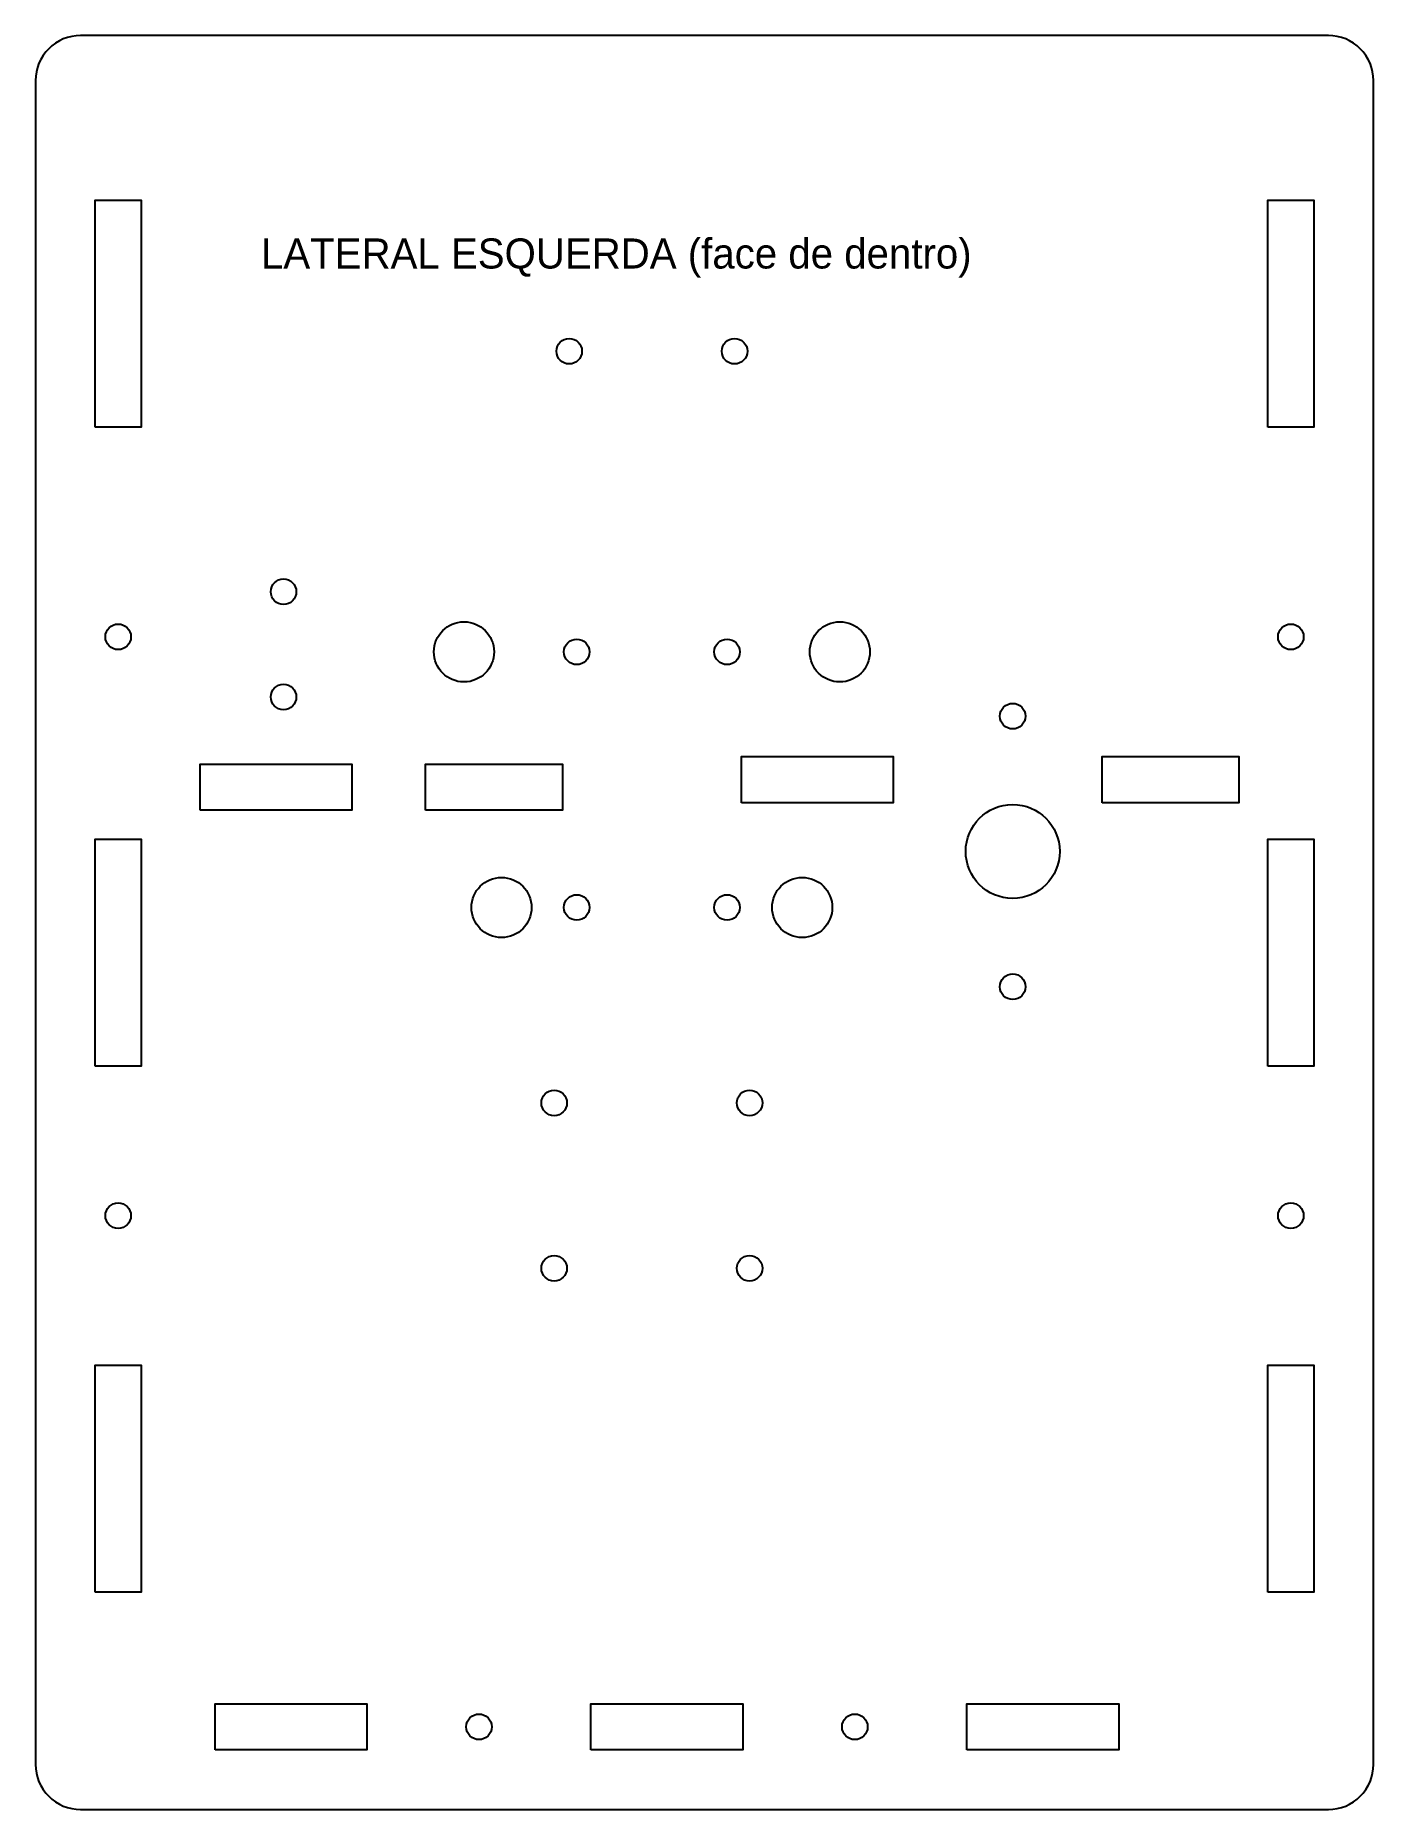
# Model space of a CAD drawing. Header units: millimetres. Extents: x 0 to 178, y 0 to 236.
import ezdxf

# ---------------------------------------------------------------- set-up
doc = ezdxf.new("R2010")
doc.units = ezdxf.units.MM
doc.layers.add('CORTE', color=1, linetype='CONTINUOUS')
doc.layers.add('GRAVAR', color=5, linetype='CONTINUOUS')

msp = doc.modelspace()

# ---------------------------------------------------------------- linework, layer by layer
at = {"layer": 'CORTE'}
msp.add_lwpolyline([(0, 6, 0.414214), (6, 0), (172, 0, 0.414214), (178, 6), (178, 230, 0.414214), (172, 236), (6, 236, 0.414214), (0, 230)], format="xyb", close=True, dxfattribs=at)
for points in [[(7.925, 183.9), (7.925, 214.1), (14.075, 214.1), (14.075, 183.9)], [(163.925, 183.9), (163.925, 214.1), (170.075, 214.1), (170.075, 183.9)], [(93.9, 133.925), (93.9, 140.075), (114.1, 140.075), (114.1, 133.925)], [(141.9, 133.925), (141.9, 140.075), (160.1, 140.075), (160.1, 133.925)], [(21.9, 132.925), (21.9, 139.075), (42.1, 139.075), (42.1, 132.925)], [(51.9, 132.925), (51.9, 139.075), (70.1, 139.075), (70.1, 132.925)], [(7.925, 98.9), (7.925, 129.1), (14.075, 129.1), (14.075, 98.9)], [(163.925, 98.9), (163.925, 129.1), (170.075, 129.1), (170.075, 98.9)], [(7.925, 28.9), (7.925, 59.1), (14.075, 59.1), (14.075, 28.9)], [(163.925, 28.9), (163.925, 59.1), (170.075, 59.1), (170.075, 28.9)], [(23.9, 7.925), (23.9, 14.075), (44.1, 14.075), (44.1, 7.925)], [(73.9, 7.925), (73.9, 14.075), (94.1, 14.075), (94.1, 7.925)], [(123.9, 7.925), (123.9, 14.075), (144.1, 14.075), (144.1, 7.925)]]:
    msp.add_lwpolyline(points, close=True, dxfattribs=at)
for centre, radius in [((71, 194), 1.7), ((93, 194), 1.7), ((33, 162), 1.7), ((11, 156), 1.7), ((57, 154), 4), ((107, 154), 4), ((167, 156), 1.7), ((72, 154), 1.7), ((92, 154), 1.7), ((33, 148), 1.7), ((130, 145.45), 1.7), ((130, 127.45), 6.25), ((62, 120), 4), ((102, 120), 4), ((72, 120), 1.7), ((92, 120), 1.7), ((130, 109.45), 1.7), ((69, 94), 1.7), ((95, 94), 1.7), ((11, 79), 1.7), ((167, 79), 1.7), ((69, 72), 1.7), ((95, 72), 1.7), ((59, 11), 1.7), ((109, 11), 1.7)]:
    msp.add_circle(centre, radius, dxfattribs=at)

# ---------------------------------------------------------------- texts
at = {"layer": 'GRAVAR'}
msp.add_text('LATERAL ESQUERDA (face de dentro)', height=4, dxfattribs=at).set_placement((30, 205))

doc.saveas('drawing.dxf')
